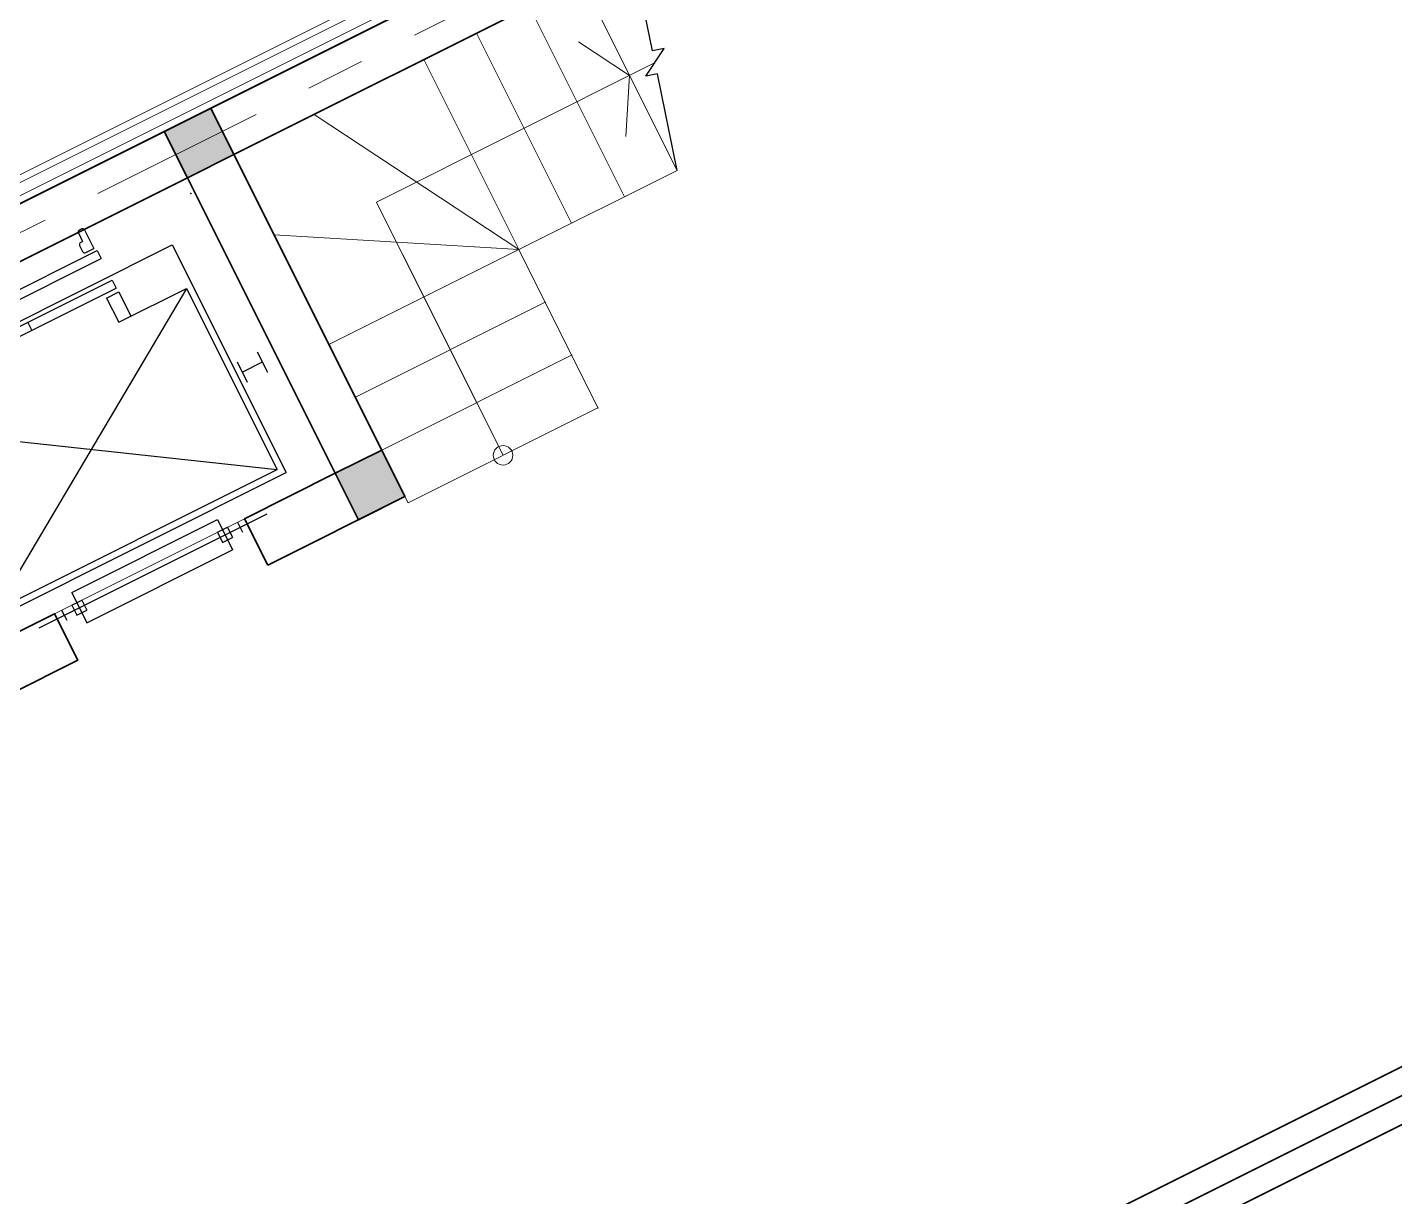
# Model space of a CAD drawing. Header units: millimetres. Extents: x 567980 to 569372, y 2065777 to 2066674.
# Drawn here: x 568812.14 to 568817.94, y 2066392.13 to 2066397.09 of the extents above; entities that cross this region are included whole.
import ezdxf

# ---------------------------------------------------------------- set-up
doc = ezdxf.new("R2010")
doc.units = ezdxf.units.MM
doc.linetypes.add('CENTER', pattern=[3, 1.5, -0.5, 0.5, -0.5])
for name, color, linetype, lineweight in [('A-COT VACH', 2, 'Continuous', 35), ('A-NET CAT', 214, 'Continuous', 30), ('A-NET THAY', 125, 'Continuous', 18), ('A-NOI THAT', 44, 'Continuous', 9), ('A-TRUC', 250, 'CENTER', 5), ('A-TUONG', 255, 'Continuous', 35), ('boDnv', 54, 'Continuous', 25)]:
    doc.layers.add(name, color=color, linetype=linetype, lineweight=lineweight)
for name, color, linetype in [('A-NOITHAT', 252, 'Continuous'), ('ChiaLo', 128, 'CENTER'), ('LoLK', 6, 'Continuous'), ('QH', 7, 'Continuous')]:
    doc.layers.add(name, color=color, linetype=linetype)

# ---------------------------------------------------------------- blocks, each defined once
blk = doc.blocks.new('NEN')
at = {"layer": 'ChiaLo', "ltscale": 5}
for points in [[(90.6365824494278, 12.64376418106258), (126.4115571744042, 30.5365332076326)], [(93.32049780339003, 7.277517972281203), (129.0954725283664, 25.17028699885122)]]:
    blk.add_lwpolyline(points, dxfattribs=at)
at = {"layer": 'LoLK'}
for points in [[(108.9146568195429, 40.92906483239494), (100.6528809650335, 37.32787948683836), (108.5240698123816, 21.59014869434759), (116.5734391249716, 25.6160217251163)], [(129.09547252825, 25.17028699908406), (126.4115571745206, 30.53653320809826), (108.5240698124981, 21.59014869434759), (111.2079851657618, 16.22390248579904)], [(131.779387882445, 19.80404079006985), (129.0954725283664, 25.17028699885122), (111.207985166111, 16.22390248579904), (113.8919005200732, 10.85765627678484)]]:
    blk.add_lwpolyline(points, close=True, dxfattribs=at)
blk = doc.blocks.new('NEN KO1')
at = {"layer": 'LoLK'}
for points in [[(-85.65156448679045, 40.00000000325963), (-91.65156448702328, 40.00000000372529), (-91.65156448702328, 20.00000000372529), (-85.65156448748894, 20.0000000030268)], [(-79.65156448655762, 40.00000000279397), (-85.65156448655762, 40.00000000325963), (-85.65156448725611, 20.00000000325963), (-79.65156448702328, 20.0000000030268)], [(-108.7730783103034, 29.00000000395812), (-109.2479216204956, 20.00000000419095), (-91.65156448702328, 20.00000000372529), (-91.65156448679045, 29.00000000325963)]]:
    blk.add_lwpolyline(points, close=True, dxfattribs=at)
blk = doc.blocks.new('AP11B2')
at = {"layer": 'A-NOITHAT'}
for p, q in [((359.9999999990687, 1491.603832304019), (-360.0000000009313, 1491.603832304019)), ((-360.0000000009313, 1341.603832304019), (-360.0000000009313, 1491.603832304019)), ((359.9999999990687, 1341.603832304019), (359.9999999990687, 1491.603832304019)), ((557.9627270745113, 1416.603832304019), (-568.2546845125034, 1416.603832304019)), ((-435.0000000009313, 1391.603832304027), (-435.0000000009313, 1441.603832304019)), ((-385.0000000009313, 1391.603832304027), (-385.0000000009313, 1441.603832304019)), ((-335.0000000009313, 1441.603832304019), (-385.0000000009313, 1441.603832304019)), ((-335.0000000009313, 1391.603832304027), (-385.0000000009313, 1391.603832304027)), ((-335.0000000009313, 1391.603832304027), (-335.0000000009313, 1441.603832304019)), ((384.9999999990687, 1441.603832304019), (334.9999999990687, 1441.603832304019)), ((334.9999999990687, 1391.603832304027), (334.9999999990687, 1441.603832304019)), ((384.9999999990687, 1391.603832304027), (334.9999999990687, 1391.603832304027)), ((384.9999999990687, 1391.603832304027), (384.9999999990687, 1441.603832304019)), ((434.9999999990687, 1391.603832304027), (434.9999999990687, 1441.603832304019)), ((359.9999999990687, 1341.603832304019), (-360.0000000009313, 1341.603832304019)), ((-725.0000000009313, 166.1255714344661), (-725.0000000009313, 1291.603832304019)), ((724.9999999990687, 1291.603832304019), (-725.0000000009313, 1291.603832304019)), ((724.9999999990687, 166.1255714344588), (724.9999999990687, 1291.603832304019)), ((-695.0000000009313, 366.1255714344516), (-695.0000000009313, 1261.603832304019)), ((694.9999999990687, 1261.603832304019), (-695.0000000009313, 1261.603832304019)), ((694.9999999990687, 366.1255714344516), (-695.0000000009313, 1261.603832304019)), ((-695.0000000009313, 366.1255714344516), (694.9999999990687, 1261.603832304019)), ((694.9999999990687, 366.1255714344516), (694.9999999990687, 1261.603832304019)), ((-850.0000000009313, 757.1255714344661), (-850.0000000009313, 857.1255714344661)), ((-750.0000000009313, 757.1255714344661), (-750.0000000009313, 857.1255714344661)), ((749.9999999990687, 757.1255714344661), (749.9999999990687, 857.1255714344661)), ((849.9999999990687, 757.1255714344661), (849.9999999990687, 857.1255714344661)), ((-750.0000000009313, 807.1255714344588), (-850.0000000009313, 807.1255714344588)), ((749.9999999990687, 807.1255714344588), (849.9999999990687, 807.1255714344516)), ((-360.0000000009313, 366.1255714344516), (-695.0000000009313, 366.1255714344516)), ((-420.0000000009313, 246.1255714344588), (-420.0000000009313, 366.1255714344516)), ((-360.0000000009313, 246.1255714344588), (-360.0000000009313, 366.1255714344516)), ((694.9999999990687, 366.1255714344516), (359.9999999990687, 366.1255714344516)), ((359.9999999990687, 246.1255714344516), (359.9999999990687, 366.1255714344516)), ((419.9999999990687, 246.1255714344516), (419.9999999990687, 366.1255714344516)), ((-360.0000000009313, 246.1255714344588), (-420.0000000009313, 246.1255714344588)), ((419.9999999990687, 246.1255714344516), (359.9999999990687, 246.1255714344516)), ((417.3913043467328, 226.1255714344588), (-417.3913043485954, 226.1255714344661)), ((-417.3913043485954, 186.1255714344588), (-417.3913043485954, 226.1255714344661)), ((417.3913043467328, 186.1255714344516), (-417.3913043485954, 186.1255714344588)), ((-9.313225746154785e-10, 186.1255714344516), (-9.313225746154785e-10, 226.1255714344661)), ((417.3913043467328, 186.1255714344516), (417.3913043467328, 226.1255714344588)), ((724.9999999990687, 166.1255714344588), (-725.0000000009313, 166.1255714344661)), ((417.3913043467328, 79.48334088382398), (-417.3913043485954, 79.48334088382398)), ((-417.3913043485954, 39.48334088382398), (-417.3913043485954, 79.48334088382398)), ((-9.313225746154785e-10, 39.48334088382398), (-9.313225746154785e-10, 79.48334088382398)), ((417.3913043467328, 39.48334088382398), (417.3913043467328, 79.48334088382398)), ((417.3913043467328, 39.48334088382398), (-417.3913043485954, 39.48334088382398)), ((-407.3913043476641, -66.86999999999534), (-407.3913043476641, 25)), ((-367.3913043485954, 25), (-407.3913043476641, 25)), ((-357.3913043485954, -15), (-357.3913043485954, 15)), ((357.3913043467328, -15), (357.3913043467328, 15)), ((407.3913043458015, 25), (367.3913043467328, 25)), ((407.3913043458015, -66.86999999999534), (407.3913043458015, 25)), ((-377.3913043476641, -66.86999999999534), (-377.3913043476641, -24.99999999999272)), ((-367.3913043485954, -24.99999999999272), (-377.3913043476641, -24.99999999999272)), ((377.3913043458015, -24.99999999999272), (367.3913043467328, -24.99999999999272)), ((377.3913043458015, -66.86999999999534), (377.3913043458015, -24.99999999999272)), ((-387.3913043485954, -76.86999999999534), (-397.3913043485954, -76.86999999999534)), ((397.3913043467328, -76.86999999999534), (387.3913043467328, -76.86999999999534))]:
    blk.add_line(p, q, dxfattribs=at)
for centre, start, end in [((-367.3913043485954, 15), 0, 90), ((367.3913043467328, 15), 90, 180), ((-367.3913043485954, -15), 270, 0), ((367.3913043467328, -15), 180, 270), ((-397.3913043485954, -66.86999999999534), 180, 270), ((-387.3913043485954, -66.86999999999534), 270, 0), ((387.3913043467328, -66.86999999999534), 180, 270), ((397.3913043467328, -66.86999999999534), 270, 0)]:
    blk.add_arc(centre, 10, start, end, dxfattribs=at)
for p in [(-900.0000000009313, 0), (899.9999999990687, 0)]:
    blk.add_point(p, dxfattribs=at)
blk = doc.blocks.new('cot 220')
at = {"layer": 'A-COT VACH'}
h = blk.add_hatch(color=256, dxfattribs=at)
h.dxf.hatch_style = 1
h.paths.add_polyline_path([(110.0000037951395, 109.9999999980937), (-109.9999962048605, 109.9999999980937), (-109.9999962048605, -110.0000000019063), (110.0000037951395, -110.0000000019063)])
blk.add_lwpolyline([(-109.9999962048605, -110.0000000019063), (110.0000037951395, -110.0000000019063), (110.0000037951395, 109.9999999980937), (-109.9999962048605, 109.9999999980937)], close=True, dxfattribs=at)
blk = doc.blocks.new('MBT1 A1')
at = {"layer": 'A-NET CAT'}
blk.add_lwpolyline([(1.120000000111759, -9.379713737638667), (0.7168689491227269, -9.487732377136126), (0.7039279968012124, -9.439436085987836), (0.633217318682, -9.561910572927445), (0.6202763663604856, -9.513614281779155), (0.2201106760185212, -9.620838355505839)], dxfattribs=at)
at = {"layer": 'A-NET THAY', "ltscale": 100}
for p, q in [((1.619999999878928, -7.079995999811217), (1.619999999878928, -6.179995999671519)), ((1.120000000111759, -8.629713737638667), (0.6006710005458444, -7.729548536008224)), ((1.120000000111759, -8.629713737638667), (1.120000000111759, -7.729999999748543)), ((1.369999999878928, -8.629713737638667), (1.370000000111759, -7.729999999981374)), ((1.619999999878928, -8.629713737638667), (1.619999999878928, -7.729999999748543)), ((1.120000000111759, -8.629713737638667), (0.2199999999720603, -8.110098495380953)), ((1.120000000111759, -8.629713737638667), (0.220000000204891, -8.629713737871498)), ((1.120000000111759, -8.629713737638667), (1.120000000111759, -9.379713737638667)), ((1.619999999878928, -8.629713737638667), (1.120000000111759, -8.629713737638667)), ((1.869999999878928, -8.629713737638667), (1.369999999878928, -8.629713737638667)), ((1.119999999878928, -8.879713737638667), (0.220000000204891, -8.879713737638667)), ((1.120000000111759, -9.129713737871498), (0.220000000204891, -9.129713737638667)), ((1.120000000111759, -9.379713737638667), (0.2199999999720603, -9.379713737871498))]:
    blk.add_line(p, q, dxfattribs=at)
at = {"layer": 'A-NET THAY', "color": 251, "ltscale": 10}
for p, q in [((1.620000000111759, -8.179856868926436), (0.6699999999254942, -8.179856868693605)), ((0.6700000001583248, -9.49820109992288), (0.6699999999254942, -8.179856868693605)), ((1.869999999878928, -8.179856868693605), (0.9199999999254942, -8.179856868693605))]:
    blk.add_line(p, q, dxfattribs=at)
at = {"layer": 'A-NET THAY', "ltscale": 100}
blk.add_lwpolyline([(1.869999999878928, -8.629713737638667), (1.869999999878928, -7.729999999981374), (1.840000000083819, -7.729999999748543)], dxfattribs=at)
at = {"layer": 'A-NET THAY', "ltscale": 10}
blk.add_lwpolyline([(0.4458215811755508, -9.249713737517595), (0.6699999999254942, -9.379713737638667), (0.8941784189082682, -9.249713737517595)], dxfattribs=at)
blk.add_circle((1.869999999878928, -8.179856868693605), 0.04118169652319922, dxfattribs=at)
at = {"layer": 'A-NET THAY', "ltscale": 100}
for p in [(1.369999999878928, -8.629713737638667), (1.369999999878928, -8.629713737638667), (1.619999999878928, -8.629713737638667), (1.619999999878928, -8.629713737638667), (1.869999999878928, -8.629713737638667), (1.869999999878928, -8.629713737638667)]:
    blk.add_point(p, dxfattribs=at)
at = {"layer": 'A-TRUC', "ltscale": 0.5}
for p, q in [((0.1100000001024455, -16.8899959998671), (0.1099999998696148, -2.109995999606326)), ((5.890000000363216, -16.8899959998671), (5.890000000130385, -2.109995999606326))]:
    blk.add_line(p, q, dxfattribs=at)
at = {"layer": 'A-TUONG'}
for p, q in [((0, -17.10999999986961), (0, -2)), ((6.000000000232831, -17.10999599960633), (6.000000000232831, -1.999999999767169)), ((5.890000000130385, -12.27999599976465), (5.890000000130385, -2.219995999941602)), ((0.2199999999720603, -12.49999599996954), (0.2199999999720603, -7.729995999950916))]:
    blk.add_line(p, q, dxfattribs=at)
at = {"layer": 'A-TUONG', "ltscale": 100}
blk.add_lwpolyline([(1.840000000083819, -7.079995999811217), (1.840000000083819, -7.729995999718085), (0, -7.729995999718085), (0, -5.529995999764651), (1.839999999850988, -5.529995999997482), (1.840000000083819, -6.179995999904349), (1.619999999878928, -6.179995999671519), (1.619999999878928, -5.749995999736711), (0.2199999999720603, -5.749995999736711), (0.2199999999720603, -7.509995999978855), (1.620000000111759, -7.509995999746025), (1.619999999878928, -7.079995999811217)], close=True, dxfattribs=at)
at = {"layer": 'A-COT VACH', "xscale": 0.001, "yscale": 0.001, "zscale": 0.001}
for p in [(0.1099999963771552, -7.619999999878928), (1.729999996256083, -7.619999999878928)]:
    blk.add_blockref('cot 220', p, dxfattribs=at)
at = {"layer": 'A-NOI THAT', "linetype": 'Continuous', "xscale": -0.0009583333333333351, "yscale": 0.0009583333333333351, "zscale": 0.0009583333333333339, "rotation": 270}
blk.add_blockref('AP11B2', (0.2863796604797244, -6.629995999624953), dxfattribs=at)
blk = doc.blocks.new('MBT1KO1')
at = {"layer": 'LoLK'}
blk.add_blockref('NEN KO1', (1.164153218269348e-09, 0), dxfattribs=at)
at = {"layer": 'LoLK', "xscale": -1, "rotation": 180}
blk.add_blockref('MBT1 A1', (-91.65156448679045, 20.00000001606531), dxfattribs=at)
at = {"layer": 'LoLK', "rotation": 180}
blk.add_blockref('MBT1 A1', (-79.65156448702328, 20.00000001606531), dxfattribs=at)
blk = doc.blocks.new('rkg3')
at = {"layer": 'A-NET THAY'}
for points in [[(9000.000000566244, -2000.000000011642), (9000.000000502914, -3.539025783538818e-07), (0, 0), (3.632158041000366e-07, -17402.80707404017), (9000.000001046807, -16833.59753766097), (9000.000000949949, -13827.60353500699)], [(8970.000000566244, -2000.000000010477), (8970.000000502914, -30.00000035273843), (30, -30.00000000116415), (30.00000036135316, -17370.8497688924), (5175.743503795937, -17045.40462737111)], [(8920.000000568107, -2000.000000008615), (8920.00000050664, -80.00000035064295), (80, -80.00000000325963), (80.00000036135316, -17317.58759364649), (5172.587534224615, -16995.50432821293)], [(8890.000000568107, -2000.000000007451), (8890.00000050664, -110.0000003494788), (110.0000000018626, -110.0000000044238), (110.0000003613532, -17285.63028849871), (8890.000001043081, -16730.3347630077), (8890.000000949949, -13834.34076035395)]]:
    blk.add_lwpolyline(points, dxfattribs=at)
blk = doc.blocks.new('CUM CONG A3-A3.1-A6-A7')
at = {"layer": 'QH', "xscale": 0.001, "yscale": 0.001, "zscale": 0.001}
blk.add_blockref('rkg3', (20.00000000919681, -4.656612873077393e-10), dxfattribs=at)
blk = doc.blocks.new('MB CONG KHU A')
at = {"layer": 'LoLK', "xscale": -0.9999999999999997, "rotation": 206.5720922919692}
blk.add_blockref('CUM CONG A3-A3.1-A6-A7', (43.2381061023334, 143.6934847256634), dxfattribs=at)

msp = doc.modelspace()

# ---------------------------------------------------------------- block references
at = {"layer": 'boDnv'}
msp.add_blockref('NEN', (568697.4807461541, 2066371.697269554), dxfattribs=at)

# ---------------------------------------------------------------- next in the draw order: block references
at = {"layer": 'LoLK', "rotation": 296.5718179020918}
msp.add_blockref('MBT1KO1', (568829.114835482, 2066302.370223564), dxfattribs=at)

# ---------------------------------------------------------------- next in the draw order: block references
at = {"layer": 'LoLK'}
msp.add_blockref('MB CONG KHU A', (568744.8793870007, 2066240.647631037), dxfattribs=at)

doc.saveas('drawing.dxf')
